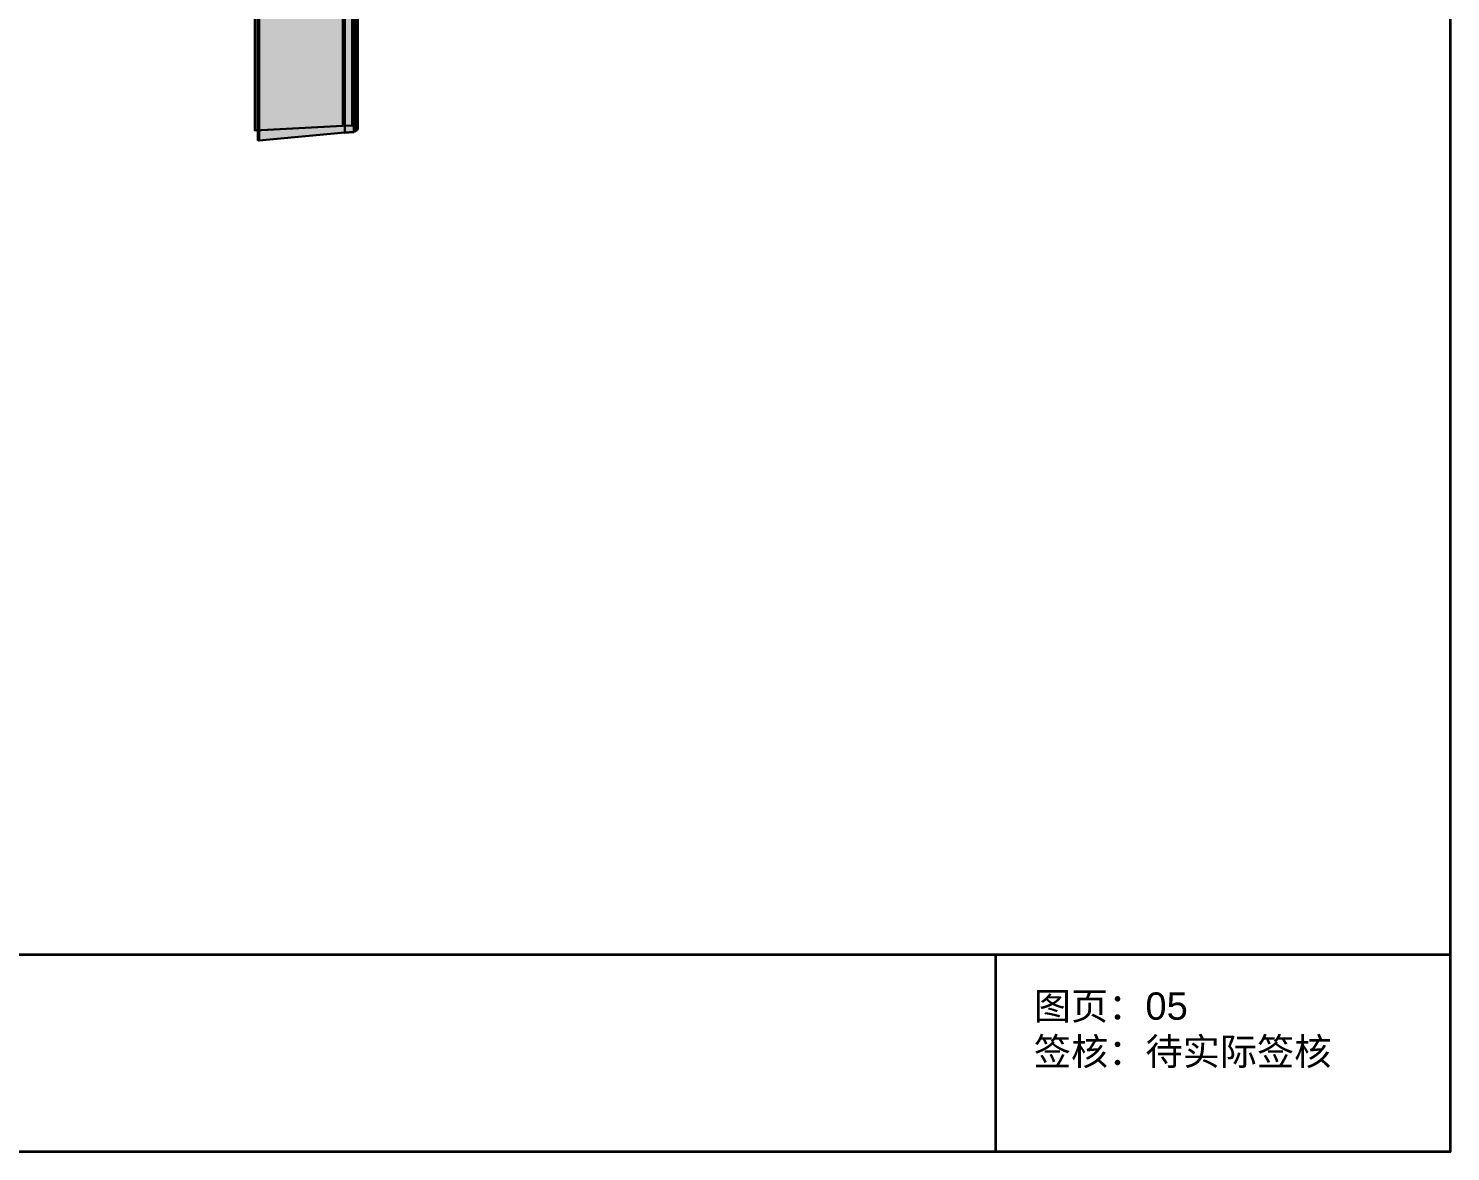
# Model space of a CAD drawing. Header units: millimetres. Extents: x 50 to 612415, y 2 to 4150.
# Drawn here: x 472013 to 473890, y 50 to 1532 of the extents above; entities that cross this region are included whole.
import ezdxf

# ---------------------------------------------------------------- set-up
doc = ezdxf.new("R2010")
doc.units = ezdxf.units.MM
for name, color, linetype, lineweight in [('FRAME', 7, 'Continuous', 35), ('HATCH', 8, 'Continuous', 9), ('NOTE', 7, 'Continuous', 18), ('OUTLINE', 7, 'Continuous', 25)]:
    doc.layers.add(name, color=color, linetype=linetype, lineweight=lineweight)
doc.styles.add('CN', font='Arial Unicode.ttf')

msp = doc.modelspace()

# ---------------------------------------------------------------- hatches: boundary and pattern name
at = {"layer": 'HATCH', "true_color": 0x5c7681}
for points in [[(472312.062, 1398.012), (472428.056, 1403.877), (472428.056, 2186.82), (472312.062, 2091.728)], [(472428.275, 1403.111), (472312.218, 1397.243), (472312.218, 2090.91), (472428.275, 2186.054)], [(472317.553, 1384.642), (472430.564, 1395.1), (472430.564, 2178.042), (472317.553, 2079.624)], [(472430.783, 1394.334), (472317.834, 1383.882), (472317.834, 2078.913), (472430.783, 2177.276)], [(472428.056, 1403.877), (472440.221, 1404.493), (472440.221, 2187.435), (472428.056, 2186.82)], [(472440.377, 1403.723), (472428.275, 1403.111), (472428.275, 2186.054), (472440.377, 2186.665)], [(472430.564, 1395.1), (472442.524, 1396.207), (472442.524, 2179.149), (472430.564, 2178.042)], [(472442.806, 1395.446), (472430.783, 1394.334), (472430.783, 2177.276), (472442.806, 2178.388)], [(472440.221, 1404.493), (472440.527, 1404.494), (472440.527, 2187.436), (472440.221, 2187.435)], [(472440.396, 1403.723), (472440.377, 1403.723), (472440.377, 2186.665), (472440.396, 2186.666)], [(472440.415, 1403.722), (472440.396, 1403.723), (472440.396, 2186.666), (472440.415, 2186.664)], [(472440.527, 1404.494), (472440.829, 1404.467), (472440.829, 2187.409), (472440.527, 2187.436)], [(472315.901, 1384.576), (472317.432, 1384.685), (472317.432, 2079.586), (472315.901, 2078.292)], [(472317.54, 1383.868), (472317.246, 1383.88), (472317.246, 2078.466), (472317.54, 2078.673)], [(472317.516, 1384.642), (472317.534, 1384.641), (472317.534, 2079.61), (472317.516, 2079.597)], [(472317.534, 1384.641), (472317.553, 1384.642), (472317.553, 2079.624), (472317.534, 2079.61)], [(472317.834, 1383.882), (472317.54, 1383.868), (472317.54, 2078.673), (472317.834, 2078.913)]]:
    msp.add_hatch(color=155, dxfattribs=at).paths.add_polyline_path(points)
at = {"layer": 'HATCH', "true_color": 0x576f79}
for points in [[(472428.275, 1403.111), (472428.056, 1403.877), (472428.056, 2186.82), (472428.275, 2186.054)], [(472428.056, 1403.877), (472428.275, 1403.111), (472428.275, 2186.054), (472428.056, 2186.82)], [(472430.783, 1394.334), (472430.564, 1395.1), (472430.564, 2178.042), (472430.783, 2177.276)], [(472430.564, 1395.1), (472430.783, 1394.334), (472430.783, 2177.276), (472430.564, 2178.042)], [(472446.115, 1399.003), (472446.315, 1399.652), (472446.315, 2182.594), (472446.115, 2181.945)], [(472447.859, 1399.61), (472447.613, 1398.811), (472447.613, 2181.753), (472447.859, 2182.552)], [(472312.218, 1397.243), (472312.062, 1398.012), (472312.062, 2091.728), (472312.218, 2090.91)]]:
    msp.add_hatch(color=147, dxfattribs=at).paths.add_polyline_path(points)
at = {"layer": 'HATCH', "true_color": 0x566e78}
for points in [[(472440.377, 1403.723), (472440.377, 1403.723), (472440.377, 2186.665), (472440.377, 2186.665)], [(472441.377, 1404.332), (472441.377, 1404.332), (472441.377, 2187.274), (472441.377, 2187.274)], [(472442.588, 1396.226), (472442.588, 1396.226), (472442.588, 2179.168), (472442.588, 2179.168)], [(472442.806, 1395.446), (472442.806, 1395.446), (472442.806, 2178.388), (472442.806, 2178.388)], [(472446.222, 1397.36), (472446.222, 1397.36), (472446.222, 2180.303), (472446.222, 2180.303)], [(472315.901, 1384.576), (472315.901, 1384.576), (472315.901, 2078.292), (472315.901, 2078.292)], [(472317.553, 1384.642), (472317.553, 1384.642), (472317.553, 2079.624), (472317.553, 2079.624)], [(472442.806, 1395.446), (472442.806, 1395.446), (472430.783, 1394.334)], [(472440.377, 1403.723), (472440.377, 1403.723), (472441.377, 1404.332)], [(472441.115, 1404.412), (472441.377, 1404.332), (472441.377, 1404.332)], [(472442.588, 1396.226), (472442.588, 1396.226), (472444.985, 1397.824)], [(472447.061, 1398.052), (472446.222, 1397.36), (472446.222, 1397.36)], [(472315.901, 1384.576), (472315.901, 1384.576), (472317.432, 1384.685)], [(472317.553, 1384.642), (472317.553, 1384.642), (472317.834, 1383.882)]]:
    msp.add_hatch(color=147, dxfattribs=at).paths.add_polyline_path(points)
at = {"layer": 'HATCH', "true_color": 0x5c7580}
for points in [[(472440.432, 1403.718), (472440.415, 1403.722), (472440.415, 2186.664), (472440.432, 2186.66)], [(472440.829, 1404.467), (472441.115, 1404.412), (472441.115, 2187.354), (472440.829, 2187.409)], [(472442.543, 1396.209), (472442.56, 1396.213), (472442.56, 2179.156), (472442.543, 2179.151)], [(472443.375, 1395.556), (472443.1, 1395.488), (472443.1, 2178.43), (472443.375, 2178.499)], [(472316.962, 1383.919), (472316.695, 1383.982), (472316.695, 2078.172), (472316.962, 2078.297)], [(472317.481, 1384.648), (472317.498, 1384.644), (472317.498, 2079.586), (472317.481, 2079.578)]]:
    msp.add_hatch(color=147, dxfattribs=at).paths.add_polyline_path(points)
at = {"layer": 'HATCH', "true_color": 0x5b757f}
for points in [[(472440.449, 1403.713), (472440.432, 1403.718), (472440.432, 2186.66), (472440.449, 2186.655)], [(472441.115, 1404.412), (472441.377, 1404.332), (472441.377, 2187.274), (472441.115, 2187.354)]]:
    msp.add_hatch(color=147, dxfattribs=at).paths.add_polyline_path(points)
at = {"layer": 'HATCH', "true_color": 0x5b747f}
for points in [[(472443.645, 1402.515), (472440.449, 1403.713), (472440.449, 2186.655), (472443.645, 2185.457)], [(472441.377, 1404.332), (472444.573, 1403.133), (472444.573, 2186.075), (472441.377, 2187.274)], [(472442.56, 1396.213), (472442.575, 1396.219), (472442.575, 2179.161), (472442.56, 2179.156)], [(472443.619, 1395.649), (472443.375, 1395.556), (472443.375, 2178.499), (472443.619, 2178.591)], [(472316.695, 1383.982), (472316.456, 1384.068), (472316.456, 2078.095), (472316.695, 2078.172)], [(472317.466, 1384.653), (472317.481, 1384.648), (472317.481, 2079.578), (472317.466, 2079.573)]]:
    msp.add_hatch(color=147, dxfattribs=at).paths.add_polyline_path(points)
at = {"layer": 'HATCH', "true_color": 0x5c7680}
for points in [[(472442.524, 1396.207), (472442.543, 1396.209), (472442.543, 2179.151), (472442.524, 2179.149)], [(472443.1, 1395.488), (472442.806, 1395.446), (472442.806, 2178.388), (472443.1, 2178.43)], [(472317.246, 1383.88), (472316.962, 1383.919), (472316.962, 2078.297), (472317.246, 2078.466)], [(472317.498, 1384.644), (472317.516, 1384.642), (472317.516, 2079.597), (472317.498, 2079.586)]]:
    msp.add_hatch(color=147, dxfattribs=at).paths.add_polyline_path(points)
at = {"layer": 'HATCH', "true_color": 0x5a737e}
for points in [[(472442.575, 1396.219), (472442.588, 1396.226), (472442.588, 2179.168), (472442.575, 2179.161)], [(472443.825, 1395.762), (472443.619, 1395.649), (472443.619, 2178.591), (472443.825, 2178.705)], [(472316.456, 1384.068), (472316.251, 1384.174), (472316.251, 2078.069), (472316.456, 2078.095)], [(472317.454, 1384.66), (472317.466, 1384.653), (472317.466, 2079.573), (472317.454, 2079.572)]]:
    msp.add_hatch(color=147, dxfattribs=at).paths.add_polyline_path(points)
at = {"layer": 'HATCH', "true_color": 0x5a737d}
for points in [[(472442.588, 1396.226), (472444.985, 1397.824), (472444.985, 2180.766), (472442.588, 2179.168)], [(472446.222, 1397.36), (472443.825, 1395.762), (472443.825, 2178.705), (472446.222, 2180.303)], [(472445.39, 1401.541), (472444.613, 1402.071), (472444.613, 2185.013), (472445.39, 2184.484)], [(472445.765, 1402.587), (472446.721, 1401.935), (472446.721, 2184.878), (472445.765, 2185.529)]]:
    msp.add_hatch(color=147, dxfattribs=at).paths.add_polyline_path(points)
at = {"layer": 'HATCH', "true_color": 0x5b747e}
for points in [[(472444.613, 1402.071), (472443.645, 1402.515), (472443.645, 2185.457), (472444.613, 2185.013)], [(472444.573, 1403.133), (472445.765, 1402.587), (472445.765, 2185.529), (472444.573, 2186.075)]]:
    msp.add_hatch(color=147, dxfattribs=at).paths.add_polyline_path(points)
at = {"layer": 'HATCH', "true_color": 0x59727d}
for points in [[(472444.985, 1397.824), (472445.666, 1398.386), (472445.666, 2181.328), (472444.985, 2180.766)], [(472447.061, 1398.052), (472446.222, 1397.36), (472446.222, 2180.303), (472447.061, 2180.994)]]:
    msp.add_hatch(color=147, dxfattribs=at).paths.add_polyline_path(points)
at = {"layer": 'HATCH', "true_color": 0x59717c}
for points in [[(472445.945, 1400.946), (472445.39, 1401.541), (472445.39, 2184.484), (472445.945, 2183.888)], [(472446.721, 1401.935), (472447.404, 1401.203), (472447.404, 2184.145), (472446.721, 2184.878)], [(472316.086, 1384.297), (472315.969, 1384.432), (472315.969, 2078.169), (472316.086, 2078.093)], [(472317.436, 1384.676), (472317.443, 1384.668), (472317.443, 2079.573), (472317.436, 2079.578)]]:
    msp.add_hatch(color=147, dxfattribs=at).paths.add_polyline_path(points)
at = {"layer": 'HATCH', "true_color": 0x58717b}
for points in [[(472445.666, 1398.386), (472446.115, 1399.003), (472446.115, 2181.945), (472445.666, 2181.328)], [(472447.613, 1398.811), (472447.061, 1398.052), (472447.061, 2180.994), (472447.613, 2181.753)]]:
    msp.add_hatch(color=147, dxfattribs=at).paths.add_polyline_path(points)
at = {"layer": 'HATCH', "true_color": 0x58707a}
for points in [[(472446.258, 1400.308), (472445.945, 1400.946), (472445.945, 2183.888), (472446.258, 2183.25)], [(472447.404, 1401.203), (472447.788, 1400.418), (472447.788, 2183.36), (472447.404, 2184.145)], [(472315.969, 1384.432), (472315.901, 1384.576), (472315.901, 2078.292), (472315.969, 2078.169)], [(472317.432, 1384.685), (472317.436, 1384.676), (472317.436, 2079.578), (472317.432, 2079.586)]]:
    msp.add_hatch(color=147, dxfattribs=at).paths.add_polyline_path(points)
at = {"layer": 'HATCH', "true_color": 0x566e79}
for points in [[(472446.315, 1399.652), (472446.258, 1400.308), (472446.258, 2183.25), (472446.315, 2182.594)], [(472447.788, 1400.418), (472447.859, 1399.61), (472447.859, 2182.552), (472447.788, 2183.36)]]:
    msp.add_hatch(color=147, dxfattribs=at).paths.add_polyline_path(points)
at = {"layer": 'HATCH', "true_color": 0x5a727d}
for points in [[(472316.251, 1384.174), (472316.086, 1384.297), (472316.086, 2078.093), (472316.251, 2078.069)], [(472317.443, 1384.668), (472317.454, 1384.66), (472317.454, 2079.572), (472317.443, 2079.573)]]:
    msp.add_hatch(color=147, dxfattribs=at).paths.add_polyline_path(points)
at = {"layer": 'HATCH', "true_color": 0x617c87}
for points in [[(472312.062, 1398.012), (472428.056, 1403.877), (472312.218, 1397.243)], [(472428.056, 1403.877), (472428.275, 1403.111), (472312.218, 1397.243)], [(472317.553, 1384.642), (472430.564, 1395.1), (472317.834, 1383.882)], [(472430.564, 1395.1), (472430.783, 1394.334), (472317.834, 1383.882)], [(472428.056, 1403.877), (472440.221, 1404.493), (472441.377, 1404.332)], [(472428.275, 1403.111), (472428.056, 1403.877), (472441.377, 1404.332)], [(472440.377, 1403.723), (472428.275, 1403.111), (472441.377, 1404.332)], [(472430.783, 1394.334), (472430.564, 1395.1), (472442.524, 1396.207)], [(472430.783, 1394.334), (472442.524, 1396.207), (472442.543, 1396.209)], [(472443.825, 1395.762), (472430.783, 1394.334), (472442.543, 1396.209)], [(472443.825, 1395.762), (472443.619, 1395.649), (472430.783, 1394.334)], [(472443.619, 1395.649), (472443.375, 1395.556), (472430.783, 1394.334)], [(472443.375, 1395.556), (472443.1, 1395.488), (472430.783, 1394.334)], [(472443.1, 1395.488), (472442.806, 1395.446), (472430.783, 1394.334)], [(472440.221, 1404.493), (472440.527, 1404.494), (472441.377, 1404.332)], [(472440.396, 1403.723), (472440.377, 1403.723), (472441.377, 1404.332)], [(472440.415, 1403.722), (472440.396, 1403.723), (472441.377, 1404.332)], [(472440.432, 1403.718), (472440.415, 1403.722), (472441.377, 1404.332)], [(472440.449, 1403.713), (472440.432, 1403.718), (472441.377, 1404.332)], [(472443.645, 1402.515), (472440.449, 1403.713), (472441.377, 1404.332)], [(472440.527, 1404.494), (472440.829, 1404.467), (472441.377, 1404.332)], [(472440.829, 1404.467), (472441.115, 1404.412), (472441.377, 1404.332)], [(472441.377, 1404.332), (472444.573, 1403.133), (472446.721, 1401.935)], [(472444.613, 1402.071), (472443.645, 1402.515), (472441.377, 1404.332)], [(472445.39, 1401.541), (472444.613, 1402.071), (472441.377, 1404.332)], [(472445.39, 1401.541), (472441.377, 1404.332), (472446.721, 1401.935)], [(472443.825, 1395.762), (472442.543, 1396.209), (472442.56, 1396.213)], [(472442.56, 1396.213), (472442.575, 1396.219), (472446.222, 1397.36)], [(472446.222, 1397.36), (472443.825, 1395.762), (472442.56, 1396.213)], [(472442.575, 1396.219), (472442.588, 1396.226), (472446.222, 1397.36)], [(472442.588, 1396.226), (472444.985, 1397.824), (472446.222, 1397.36)], [(472444.573, 1403.133), (472445.765, 1402.587), (472446.721, 1401.935)], [(472444.985, 1397.824), (472445.666, 1398.386), (472446.222, 1397.36)], [(472445.945, 1400.946), (472445.39, 1401.541), (472446.721, 1401.935)], [(472445.666, 1398.386), (472446.115, 1399.003), (472446.222, 1397.36)], [(472446.258, 1400.308), (472445.945, 1400.946), (472446.721, 1401.935)], [(472446.115, 1399.003), (472446.315, 1399.652), (472446.222, 1397.36)], [(472446.721, 1401.935), (472447.404, 1401.203), (472446.222, 1397.36)], [(472446.315, 1399.652), (472446.721, 1401.935), (472446.222, 1397.36)], [(472447.404, 1401.203), (472447.788, 1400.418), (472446.222, 1397.36)], [(472447.788, 1400.418), (472447.859, 1399.61), (472446.222, 1397.36)], [(472447.859, 1399.61), (472447.613, 1398.811), (472446.222, 1397.36)], [(472447.613, 1398.811), (472447.061, 1398.052), (472446.222, 1397.36)], [(472446.315, 1399.652), (472446.258, 1400.308), (472446.721, 1401.935)], [(472315.969, 1384.432), (472315.901, 1384.576), (472317.432, 1384.685)], [(472316.086, 1384.297), (472315.969, 1384.432), (472317.432, 1384.685)], [(472316.251, 1384.174), (472316.086, 1384.297), (472317.432, 1384.685)], [(472316.456, 1384.068), (472316.251, 1384.174), (472317.432, 1384.685)], [(472316.695, 1383.982), (472316.456, 1384.068), (472317.432, 1384.685)], [(472316.962, 1383.919), (472316.695, 1383.982), (472317.432, 1384.685)], [(472317.246, 1383.88), (472316.962, 1383.919), (472317.432, 1384.685)], [(472317.54, 1383.868), (472317.246, 1383.88), (472317.432, 1384.685)], [(472317.432, 1384.685), (472317.436, 1384.676), (472317.54, 1383.868)], [(472317.436, 1384.676), (472317.443, 1384.668), (472317.834, 1383.882)], [(472317.436, 1384.676), (472317.834, 1383.882), (472317.54, 1383.868)], [(472317.443, 1384.668), (472317.454, 1384.66), (472317.834, 1383.882)], [(472317.454, 1384.66), (472317.466, 1384.653), (472317.834, 1383.882)], [(472317.466, 1384.653), (472317.481, 1384.648), (472317.834, 1383.882)], [(472317.481, 1384.648), (472317.498, 1384.644), (472317.834, 1383.882)], [(472317.498, 1384.644), (472317.516, 1384.642), (472317.834, 1383.882)], [(472317.516, 1384.642), (472317.534, 1384.641), (472317.834, 1383.882)], [(472317.534, 1384.641), (472317.553, 1384.642), (472317.834, 1383.882)]]:
    msp.add_hatch(color=145, dxfattribs=at).paths.add_polyline_path(points)

# ---------------------------------------------------------------- linework, layer by layer
at = {"layer": 'FRAME'}
for p, q in [((468050, 310), (473890, 310)), ((473290, 50), (473290, 310))]:
    msp.add_line(p, q, dxfattribs=at)
msp.add_lwpolyline([(468050, 50), (473890, 50), (473890, 4150), (468050, 4150)], close=True, dxfattribs=at)
at = {"layer": 'OUTLINE', "color": 139, "true_color": 0x42544a}
for p, q in [((472428.056, 1403.877), (472428.056, 2186.82)), ((472428.056, 2186.82), (472428.056, 1403.877)), ((472428.056, 1403.877), (472428.056, 2186.82)), ((472428.056, 2186.82), (472428.056, 1403.877)), ((472428.275, 2186.054), (472428.275, 1403.111)), ((472428.275, 2186.054), (472428.275, 1403.111)), ((472428.275, 1403.111), (472428.275, 2186.054)), ((472428.275, 1403.111), (472428.275, 2186.054)), ((472430.564, 1395.1), (472430.564, 2178.042)), ((472430.564, 2178.042), (472430.564, 1395.1)), ((472430.564, 1395.1), (472430.564, 2178.042)), ((472430.564, 2178.042), (472430.564, 1395.1)), ((472430.783, 2177.276), (472430.783, 1394.334)), ((472430.783, 1394.334), (472430.783, 2177.276)), ((472430.783, 2177.276), (472430.783, 1394.334)), ((472430.783, 1394.334), (472430.783, 2177.276)), ((472440.221, 2187.435), (472440.221, 1404.493)), ((472440.221, 1404.493), (472440.221, 2187.435)), ((472440.377, 1403.723), (472440.377, 2186.665)), ((472440.377, 1403.723), (472440.377, 2186.665)), ((472440.377, 2186.665), (472440.377, 1403.723)), ((472440.377, 2186.665), (472440.377, 1403.723)), ((472440.396, 2186.666), (472440.396, 1403.723)), ((472440.396, 1403.723), (472440.396, 2186.666)), ((472440.415, 2186.664), (472440.415, 1403.722)), ((472440.415, 1403.722), (472440.415, 2186.664)), ((472440.432, 2186.66), (472440.432, 1403.718)), ((472440.432, 1403.718), (472440.432, 2186.66)), ((472440.449, 2186.655), (472440.449, 1403.713)), ((472440.449, 1403.713), (472440.449, 2186.655)), ((472440.527, 1404.494), (472440.527, 2187.436)), ((472440.527, 2187.436), (472440.527, 1404.494)), ((472440.829, 1404.467), (472440.829, 2187.409)), ((472440.829, 2187.409), (472440.829, 1404.467)), ((472441.115, 1404.412), (472441.115, 2187.354)), ((472441.115, 2187.354), (472441.115, 1404.412)), ((472441.377, 1404.332), (472441.377, 2187.274)), ((472441.377, 1404.332), (472441.377, 2187.274)), ((472441.377, 2187.274), (472441.377, 1404.332)), ((472441.377, 2187.274), (472441.377, 1404.332)), ((472442.524, 2179.149), (472442.524, 1396.207)), ((472442.524, 1396.207), (472442.524, 2179.149)), ((472442.543, 2179.151), (472442.543, 1396.209)), ((472442.543, 1396.209), (472442.543, 2179.151)), ((472442.56, 2179.156), (472442.56, 1396.213)), ((472442.56, 1396.213), (472442.56, 2179.156)), ((472442.575, 2179.161), (472442.575, 1396.219)), ((472442.575, 1396.219), (472442.575, 2179.161)), ((472442.588, 2179.168), (472442.588, 1396.226)), ((472442.588, 1396.226), (472442.588, 2179.168)), ((472442.588, 2179.168), (472442.588, 1396.226)), ((472442.588, 1396.226), (472442.588, 2179.168)), ((472442.806, 1395.446), (472442.806, 2178.388)), ((472442.806, 1395.446), (472442.806, 2178.388)), ((472442.806, 2178.388), (472442.806, 1395.446)), ((472442.806, 2178.388), (472442.806, 1395.446)), ((472443.1, 1395.488), (472443.1, 2178.43)), ((472443.1, 2178.43), (472443.1, 1395.488)), ((472443.375, 1395.556), (472443.375, 2178.499)), ((472443.375, 2178.499), (472443.375, 1395.556)), ((472443.619, 1395.649), (472443.619, 2178.591)), ((472443.619, 2178.591), (472443.619, 1395.649)), ((472443.645, 2185.457), (472443.645, 1402.515)), ((472443.645, 1402.515), (472443.645, 2185.457)), ((472443.825, 1395.762), (472443.825, 2178.705)), ((472443.825, 2178.705), (472443.825, 1395.762)), ((472444.573, 1403.133), (472444.573, 2186.075)), ((472444.573, 2186.075), (472444.573, 1403.133)), ((472444.613, 2185.013), (472444.613, 1402.071)), ((472444.613, 1402.071), (472444.613, 2185.013)), ((472444.985, 2180.766), (472444.985, 1397.824)), ((472444.985, 1397.824), (472444.985, 2180.766)), ((472445.39, 2184.484), (472445.39, 1401.541)), ((472445.39, 1401.541), (472445.39, 2184.484)), ((472445.666, 2181.328), (472445.666, 1398.386)), ((472445.666, 1398.386), (472445.666, 2181.328)), ((472445.765, 1402.587), (472445.765, 2185.529)), ((472445.765, 2185.529), (472445.765, 1402.587)), ((472445.945, 2183.888), (472445.945, 1400.946)), ((472445.945, 1400.946), (472445.945, 2183.888)), ((472446.115, 2181.945), (472446.115, 1399.003)), ((472446.115, 1399.003), (472446.115, 2181.945)), ((472446.222, 1397.36), (472446.222, 2180.303)), ((472446.222, 1397.36), (472446.222, 2180.303)), ((472446.222, 2180.303), (472446.222, 1397.36)), ((472446.222, 2180.303), (472446.222, 1397.36)), ((472446.258, 2183.25), (472446.258, 1400.308)), ((472446.258, 1400.308), (472446.258, 2183.25)), ((472446.315, 2182.594), (472446.315, 1399.652)), ((472446.315, 1399.652), (472446.315, 2182.594)), ((472446.721, 1401.935), (472446.721, 2184.878)), ((472446.721, 2184.878), (472446.721, 1401.935)), ((472447.061, 1398.052), (472447.061, 2180.994)), ((472447.061, 2180.994), (472447.061, 1398.052)), ((472447.404, 1401.203), (472447.404, 2184.145)), ((472447.404, 2184.145), (472447.404, 1401.203)), ((472447.613, 1398.811), (472447.613, 2181.753)), ((472447.613, 2181.753), (472447.613, 1398.811)), ((472447.788, 1400.418), (472447.788, 2183.36)), ((472447.788, 2183.36), (472447.788, 1400.418)), ((472447.859, 1399.61), (472447.859, 2182.552)), ((472447.859, 2182.552), (472447.859, 1399.61)), ((472312.062, 1398.012), (472312.062, 2091.728)), ((472312.062, 2091.728), (472312.062, 1398.012)), ((472312.218, 2090.91), (472312.218, 1397.243)), ((472312.218, 1397.243), (472312.218, 2090.91)), ((472315.901, 1384.576), (472315.901, 2078.292)), ((472315.901, 2078.292), (472315.901, 1384.576)), ((472315.901, 2078.292), (472315.901, 1384.576)), ((472315.901, 1384.576), (472315.901, 2078.292)), ((472315.969, 2078.169), (472315.969, 1384.432)), ((472315.969, 1384.432), (472315.969, 2078.169)), ((472316.086, 2078.093), (472316.086, 1384.297)), ((472316.086, 1384.297), (472316.086, 2078.093)), ((472316.251, 2078.069), (472316.251, 1384.174)), ((472316.251, 1384.174), (472316.251, 2078.069)), ((472316.456, 2078.095), (472316.456, 1384.068)), ((472316.456, 1384.068), (472316.456, 2078.095)), ((472316.695, 2078.172), (472316.695, 1383.982)), ((472316.695, 1383.982), (472316.695, 2078.172)), ((472316.962, 2078.297), (472316.962, 1383.919)), ((472316.962, 1383.919), (472316.962, 2078.297)), ((472317.246, 2078.466), (472317.246, 1383.88)), ((472317.246, 1383.88), (472317.246, 2078.466)), ((472317.432, 1384.685), (472317.432, 2079.586)), ((472317.432, 2079.586), (472317.432, 1384.685)), ((472317.436, 1384.676), (472317.436, 2079.578)), ((472317.436, 2079.578), (472317.436, 1384.676)), ((472317.443, 1384.668), (472317.443, 2079.573)), ((472317.443, 2079.573), (472317.443, 1384.668)), ((472317.454, 1384.66), (472317.454, 2079.572)), ((472317.454, 2079.572), (472317.454, 1384.66)), ((472317.466, 1384.653), (472317.466, 2079.573)), ((472317.466, 2079.573), (472317.466, 1384.653)), ((472317.481, 1384.648), (472317.481, 2079.578)), ((472317.481, 2079.578), (472317.481, 1384.648)), ((472317.498, 1384.644), (472317.498, 2079.586)), ((472317.498, 2079.586), (472317.498, 1384.644)), ((472317.516, 1384.642), (472317.516, 2079.597)), ((472317.516, 2079.597), (472317.516, 1384.642)), ((472317.534, 1384.641), (472317.534, 2079.61)), ((472317.534, 2079.61), (472317.534, 1384.641)), ((472317.54, 2078.673), (472317.54, 1383.868)), ((472317.54, 1383.868), (472317.54, 2078.673)), ((472317.553, 1384.642), (472317.553, 2079.624)), ((472317.553, 1384.642), (472317.553, 2079.624)), ((472317.553, 2079.624), (472317.553, 1384.642)), ((472317.553, 2079.624), (472317.553, 1384.642)), ((472317.834, 2078.913), (472317.834, 1383.882)), ((472317.834, 1383.882), (472317.834, 2078.913)), ((472312.062, 1398.012), (472428.056, 1403.877)), ((472312.062, 1398.012), (472428.056, 1403.877)), ((472312.218, 1397.243), (472312.062, 1398.012)), ((472312.218, 1397.243), (472312.062, 1398.012)), ((472428.275, 1403.111), (472312.218, 1397.243)), ((472428.275, 1403.111), (472312.218, 1397.243)), ((472317.553, 1384.642), (472430.564, 1395.1)), ((472317.553, 1384.642), (472430.564, 1395.1)), ((472430.783, 1394.334), (472317.834, 1383.882)), ((472430.783, 1394.334), (472317.834, 1383.882)), ((472428.056, 1403.877), (472440.221, 1404.493)), ((472428.056, 1403.877), (472440.221, 1404.493)), ((472428.275, 1403.111), (472428.056, 1403.877)), ((472428.056, 1403.877), (472428.275, 1403.111)), ((472428.275, 1403.111), (472428.056, 1403.877)), ((472428.056, 1403.877), (472428.275, 1403.111)), ((472440.377, 1403.723), (472428.275, 1403.111)), ((472440.377, 1403.723), (472428.275, 1403.111)), ((472430.564, 1395.1), (472442.524, 1396.207)), ((472430.564, 1395.1), (472442.524, 1396.207)), ((472430.783, 1394.334), (472430.564, 1395.1)), ((472430.564, 1395.1), (472430.783, 1394.334)), ((472430.783, 1394.334), (472430.564, 1395.1)), ((472430.564, 1395.1), (472430.783, 1394.334)), ((472442.806, 1395.446), (472430.783, 1394.334)), ((472442.806, 1395.446), (472430.783, 1394.334)), ((472430.783, 1394.334), (472442.806, 1395.446)), ((472442.806, 1395.446), (472430.783, 1394.334)), ((472440.221, 1404.493), (472440.527, 1404.494)), ((472440.221, 1404.493), (472440.527, 1404.494)), ((472440.377, 1403.723), (472441.377, 1404.332)), ((472440.377, 1403.723), (472441.377, 1404.332)), ((472441.377, 1404.332), (472440.377, 1403.723)), ((472441.377, 1404.332), (472440.377, 1403.723)), ((472440.396, 1403.723), (472440.377, 1403.723)), ((472440.377, 1403.723), (472440.377, 1403.723)), ((472440.396, 1403.723), (472440.377, 1403.723)), ((472440.377, 1403.723), (472440.377, 1403.723)), ((472440.415, 1403.722), (472440.396, 1403.723)), ((472440.415, 1403.722), (472440.396, 1403.723)), ((472440.432, 1403.718), (472440.415, 1403.722)), ((472440.432, 1403.718), (472440.415, 1403.722)), ((472440.449, 1403.713), (472440.432, 1403.718)), ((472440.449, 1403.713), (472440.432, 1403.718)), ((472443.645, 1402.515), (472440.449, 1403.713)), ((472443.645, 1402.515), (472440.449, 1403.713)), ((472440.527, 1404.494), (472440.829, 1404.467)), ((472440.527, 1404.494), (472440.829, 1404.467)), ((472440.829, 1404.467), (472441.115, 1404.412)), ((472440.829, 1404.467), (472441.115, 1404.412)), ((472441.115, 1404.412), (472441.377, 1404.332)), ((472441.115, 1404.412), (472441.377, 1404.332)), ((472441.377, 1404.332), (472441.115, 1404.412)), ((472441.115, 1404.412), (472441.377, 1404.332)), ((472441.377, 1404.332), (472441.377, 1404.332)), ((472441.377, 1404.332), (472444.573, 1403.133)), ((472441.377, 1404.332), (472441.377, 1404.332)), ((472441.377, 1404.332), (472444.573, 1403.133)), ((472442.524, 1396.207), (472442.543, 1396.209)), ((472442.524, 1396.207), (472442.543, 1396.209)), ((472442.543, 1396.209), (472442.56, 1396.213)), ((472442.543, 1396.209), (472442.56, 1396.213)), ((472442.56, 1396.213), (472442.575, 1396.219)), ((472442.56, 1396.213), (472442.575, 1396.219)), ((472442.575, 1396.219), (472442.588, 1396.226)), ((472442.575, 1396.219), (472442.588, 1396.226)), ((472442.588, 1396.226), (472444.985, 1397.824)), ((472442.588, 1396.226), (472444.985, 1397.824)), ((472444.985, 1397.824), (472442.588, 1396.226)), ((472442.588, 1396.226), (472444.985, 1397.824)), ((472442.588, 1396.226), (472442.588, 1396.226)), ((472442.588, 1396.226), (472442.588, 1396.226)), ((472443.1, 1395.488), (472442.806, 1395.446)), ((472443.1, 1395.488), (472442.806, 1395.446)), ((472442.806, 1395.446), (472442.806, 1395.446)), ((472442.806, 1395.446), (472442.806, 1395.446)), ((472443.375, 1395.556), (472443.1, 1395.488)), ((472443.375, 1395.556), (472443.1, 1395.488)), ((472443.619, 1395.649), (472443.375, 1395.556)), ((472443.619, 1395.649), (472443.375, 1395.556)), ((472443.825, 1395.762), (472443.619, 1395.649)), ((472443.825, 1395.762), (472443.619, 1395.649)), ((472444.613, 1402.071), (472443.645, 1402.515)), ((472444.613, 1402.071), (472443.645, 1402.515)), ((472446.222, 1397.36), (472443.825, 1395.762)), ((472446.222, 1397.36), (472443.825, 1395.762)), ((472444.573, 1403.133), (472445.765, 1402.587)), ((472444.573, 1403.133), (472445.765, 1402.587)), ((472445.39, 1401.541), (472444.613, 1402.071)), ((472445.39, 1401.541), (472444.613, 1402.071)), ((472444.985, 1397.824), (472445.666, 1398.386)), ((472444.985, 1397.824), (472445.666, 1398.386)), ((472445.945, 1400.946), (472445.39, 1401.541)), ((472445.945, 1400.946), (472445.39, 1401.541)), ((472445.666, 1398.386), (472446.115, 1399.003)), ((472445.666, 1398.386), (472446.115, 1399.003)), ((472445.765, 1402.587), (472446.721, 1401.935)), ((472445.765, 1402.587), (472446.721, 1401.935)), ((472446.258, 1400.308), (472445.945, 1400.946)), ((472446.258, 1400.308), (472445.945, 1400.946)), ((472446.115, 1399.003), (472446.315, 1399.652)), ((472446.115, 1399.003), (472446.315, 1399.652)), ((472447.061, 1398.052), (472446.222, 1397.36)), ((472447.061, 1398.052), (472446.222, 1397.36)), ((472446.222, 1397.36), (472447.061, 1398.052)), ((472447.061, 1398.052), (472446.222, 1397.36)), ((472446.222, 1397.36), (472446.222, 1397.36)), ((472446.222, 1397.36), (472446.222, 1397.36)), ((472446.315, 1399.652), (472446.258, 1400.308)), ((472446.315, 1399.652), (472446.258, 1400.308)), ((472446.721, 1401.935), (472447.404, 1401.203)), ((472446.721, 1401.935), (472447.404, 1401.203)), ((472447.613, 1398.811), (472447.061, 1398.052)), ((472447.613, 1398.811), (472447.061, 1398.052)), ((472447.404, 1401.203), (472447.788, 1400.418)), ((472447.404, 1401.203), (472447.788, 1400.418)), ((472447.859, 1399.61), (472447.613, 1398.811)), ((472447.859, 1399.61), (472447.613, 1398.811)), ((472447.788, 1400.418), (472447.859, 1399.61)), ((472447.788, 1400.418), (472447.859, 1399.61)), ((472315.901, 1384.576), (472317.432, 1384.685)), ((472317.432, 1384.685), (472315.901, 1384.576)), ((472315.901, 1384.576), (472317.432, 1384.685)), ((472315.901, 1384.576), (472317.432, 1384.685)), ((472315.901, 1384.576), (472315.901, 1384.576)), ((472315.969, 1384.432), (472315.901, 1384.576)), ((472315.901, 1384.576), (472315.901, 1384.576)), ((472315.969, 1384.432), (472315.901, 1384.576)), ((472316.086, 1384.297), (472315.969, 1384.432)), ((472316.086, 1384.297), (472315.969, 1384.432)), ((472316.251, 1384.174), (472316.086, 1384.297)), ((472316.251, 1384.174), (472316.086, 1384.297)), ((472316.456, 1384.068), (472316.251, 1384.174)), ((472316.456, 1384.068), (472316.251, 1384.174)), ((472316.695, 1383.982), (472316.456, 1384.068)), ((472316.695, 1383.982), (472316.456, 1384.068)), ((472316.962, 1383.919), (472316.695, 1383.982)), ((472316.962, 1383.919), (472316.695, 1383.982)), ((472317.246, 1383.88), (472316.962, 1383.919)), ((472317.246, 1383.88), (472316.962, 1383.919)), ((472317.54, 1383.868), (472317.246, 1383.88)), ((472317.54, 1383.868), (472317.246, 1383.88)), ((472317.432, 1384.685), (472317.436, 1384.676)), ((472317.432, 1384.685), (472317.436, 1384.676)), ((472317.436, 1384.676), (472317.443, 1384.668)), ((472317.436, 1384.676), (472317.443, 1384.668)), ((472317.443, 1384.668), (472317.454, 1384.66)), ((472317.443, 1384.668), (472317.454, 1384.66)), ((472317.454, 1384.66), (472317.466, 1384.653)), ((472317.454, 1384.66), (472317.466, 1384.653)), ((472317.466, 1384.653), (472317.481, 1384.648)), ((472317.466, 1384.653), (472317.481, 1384.648)), ((472317.481, 1384.648), (472317.498, 1384.644)), ((472317.481, 1384.648), (472317.498, 1384.644)), ((472317.498, 1384.644), (472317.516, 1384.642)), ((472317.498, 1384.644), (472317.516, 1384.642)), ((472317.516, 1384.642), (472317.534, 1384.641)), ((472317.516, 1384.642), (472317.534, 1384.641)), ((472317.534, 1384.641), (472317.553, 1384.642)), ((472317.534, 1384.641), (472317.553, 1384.642)), ((472317.834, 1383.882), (472317.54, 1383.868)), ((472317.834, 1383.882), (472317.54, 1383.868)), ((472317.834, 1383.882), (472317.553, 1384.642)), ((472317.553, 1384.642), (472317.553, 1384.642)), ((472317.553, 1384.642), (472317.834, 1383.882)), ((472317.834, 1383.882), (472317.553, 1384.642)), ((472317.553, 1384.642), (472317.834, 1383.882)), ((472317.553, 1384.642), (472317.553, 1384.642))]:
    msp.add_line(p, q, dxfattribs=at)

# ---------------------------------------------------------------- texts
at = {"layer": 'NOTE', "insert": (473340, 260), "char_height": 36, "width": 550, "attachment_point": 1, "style": 'CN'}
msp.add_mtext('图页：05\\P签核：待实际签核', dxfattribs=at)

doc.saveas('drawing.dxf')
